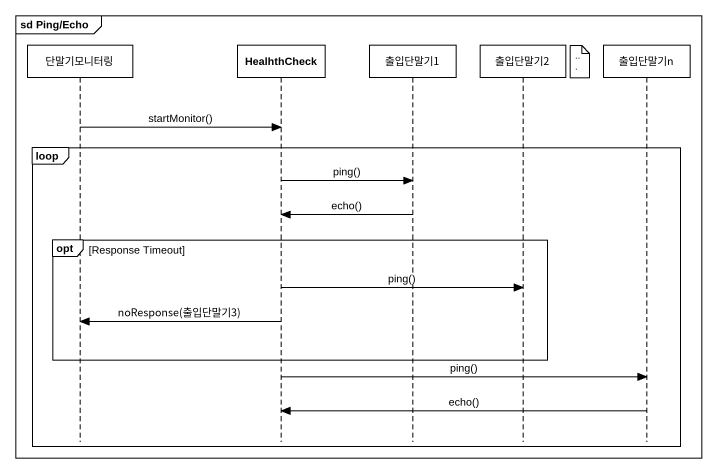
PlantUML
@startuml
mainframe sd Ping/Echo
hide footbox
participant 단말기모니터링
participant HealhthCheck
participant 출입단말기1
participant 출입단말기2
participant 출입단말기n

note right of 출입단말기2 : ...
단말기모니터링 -> HealhthCheck : startMonitor()
loop
  HealhthCheck -> 출입단말기1 : ping()
  출입단말기1 -> HealhthCheck : echo()
  opt Response Timeout
    HealhthCheck -> 출입단말기2 : ping()
    HealhthCheck -> 단말기모니터링 : noResponse(출입단말기3)
  end
  HealhthCheck -> 출입단말기n : ping()
  출입단말기n -> HealhthCheck : echo()
end
@enduml
